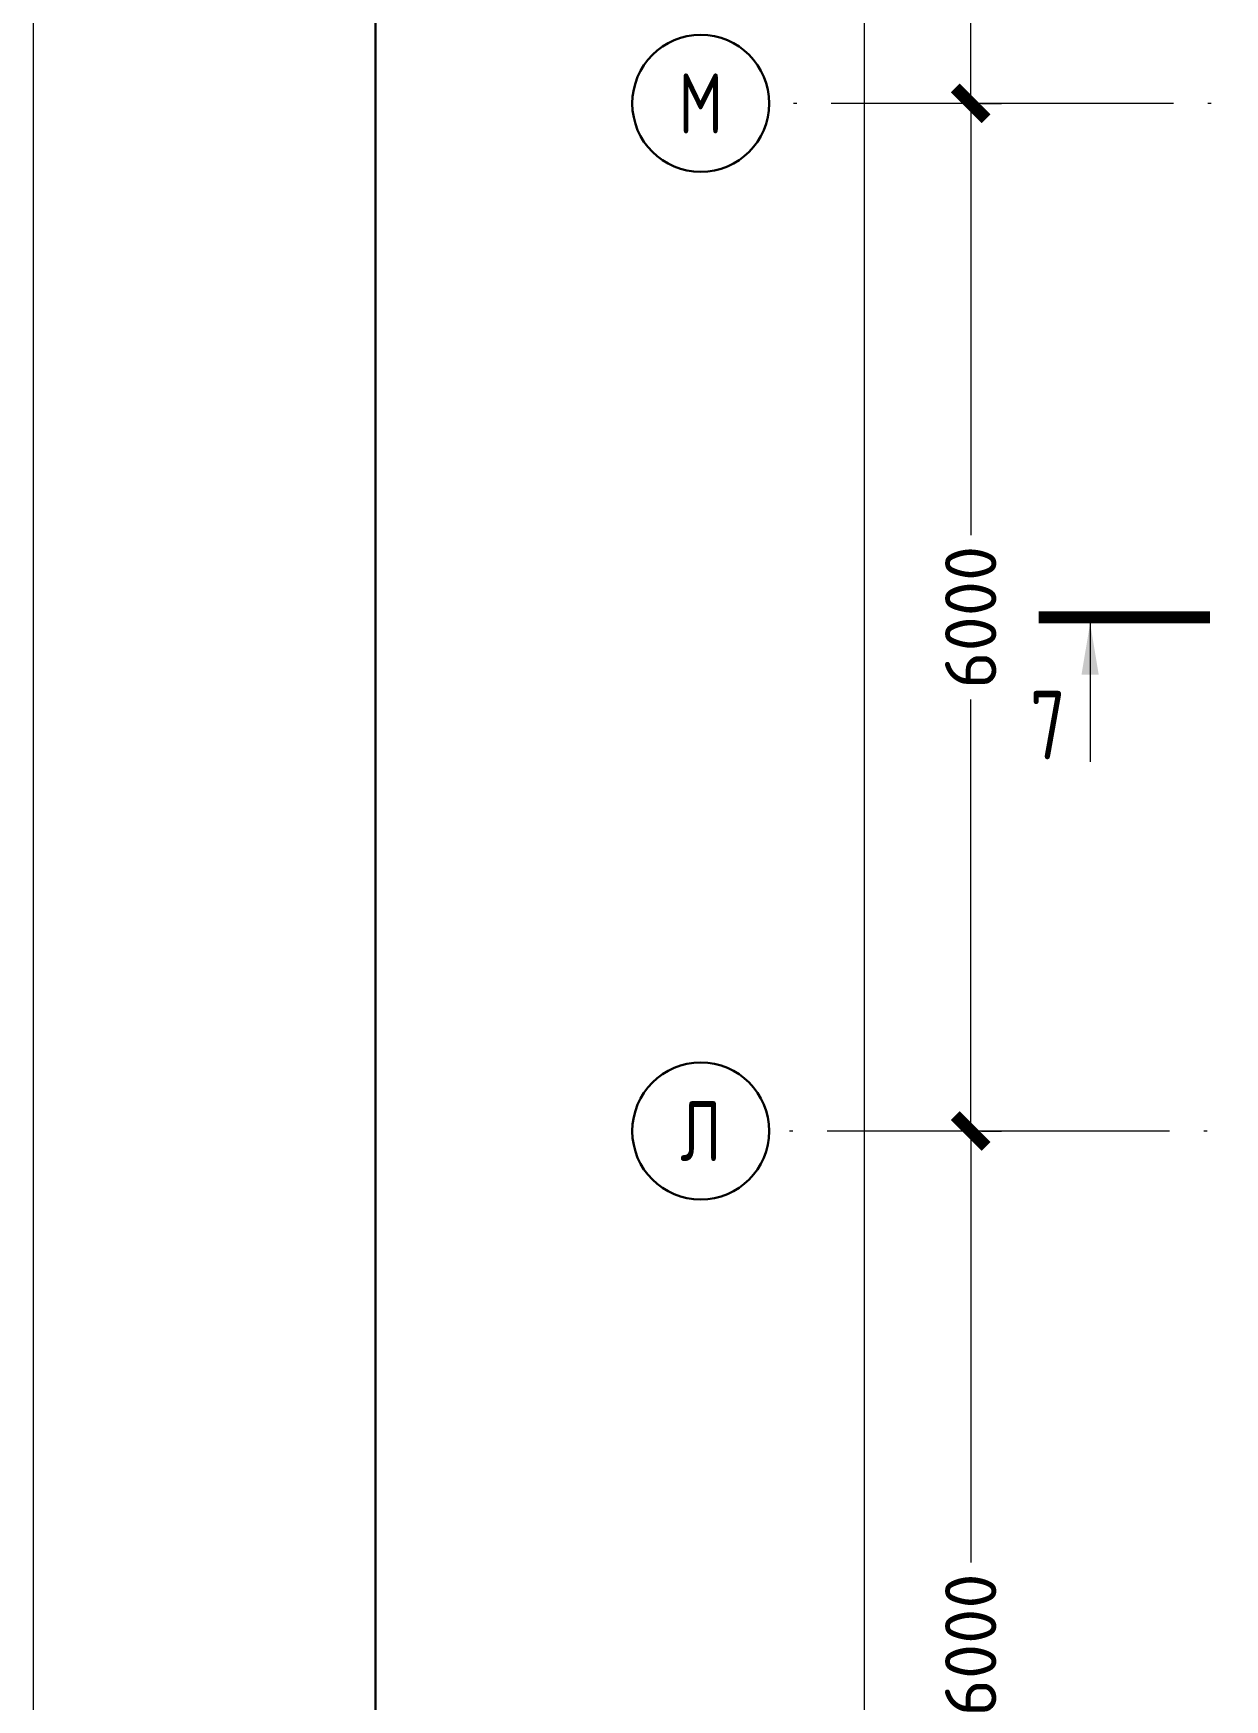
# Model space of a CAD drawing. Extents: x -965262 to 1142518, y -357520 to 71675.
# Drawn here: x 50768 to 57729, y -178472 to -168743 of the extents above; entities that cross this region are included whole.
import ezdxf

# ---------------------------------------------------------------- set-up
doc = ezdxf.new("R2010")
doc.units = 0
doc.header["$LTSCALE"] = 10
doc.linetypes.add('DOTE', pattern=[2.42, 2, -0.2, 0.02, -0.2])
doc.layers.get('0').update_dxf_attribs({"linetype": 'CONTINUOUS', "lineweight": 30})
doc.layers.get('Defpoints').update_dxf_attribs({"linetype": 'CONTINUOUS'})
doc.layers.add('DOTE', color=7, linetype='DOTE', lineweight=9)
doc.styles.add('GOST 2.304', font='isocpeur.ttf', dxfattribs={"width": 0.75, "height": 250})
doc.styles.get("Standard").update_dxf_attribs({"font": 'isocpeur.ttf', "height": 300})
doc.dimstyles.get("Standard").update_dxf_attribs({"dimscale": 100, "dimtxt": 300, "dimasz": 1.8, "dimexe": 1.8, "dimexo": 0.625, "dimgap": 0.9, "dimtad": 0, "dimdec": 0, "dimzin": 0, "dimdsep": 46, "dimtxsty": 'Standard', "dimblk": 'ARCHTICK', "dimcen": 0.9, "dimclrd": 256, "dimclre": 256, "dimclrt": 256, "dimadec": 0, "dimazin": 0, "dimtfac": 1, "dimtdec": 0, "dimtofl": 0, "dimtmove": 0, "dimatfit": 3, "dimfxl": 1, "dimtolj": 1, "dimtzin": 0, "dimlwd": 15, "dimlwe": 15, "dimarcsym": 0})

# ---------------------------------------------------------------- blocks, each defined once
blk = doc.blocks.new('_ArchTick')
at = {"color": 0, "linetype": 'ByBlock', "lineweight": 0, "const_width": 0.4}
blk.add_lwpolyline([(-0.5, -0.5), (0.5, 0.5)], dxfattribs=at)
blk = doc.blocks.new('*D1109')
at = {"lineweight": 15, "transparency": 16777216}
for p, q in [((56244.6, -175152.1), (56244.6, -177672.1)), ((56307.1, -175152.1), (56424.6, -175152.1)), ((56244.6, -181152.1), (56244.6, -178632.1)), ((56307.1, -181152.1), (56424.6, -181152.1))]:
    blk.add_line(p, q, dxfattribs=at)
at = {"layer": 'Defpoints', "color": 0, "lineweight": 15, "transparency": 16777216}
for p in [(56244.6, -175152.1), (56244.6, -175152.1), (56244.6, -181152.1, 1451.3)]:
    blk.add_point(p, dxfattribs=at)
at = {"lineweight": 15, "transparency": 16777216, "xscale": 180, "yscale": 180, "zscale": 180}
for p, rotation in [((56244.6, -175152.1), 90), ((56244.6, -181152.1), 270)]:
    blk.add_blockref('_ArchTick', p, dxfattribs=dict(at, rotation=rotation))
at = {"lineweight": 15, "transparency": 16777216, "insert": (56244.6, -178152.1), "char_height": 300, "attachment_point": 5, "rotation": 90}
blk.add_mtext('\\A1;6000', dxfattribs=at)
blk = doc.blocks.new('*D1110')
at = {"lineweight": 15, "transparency": 16777216}
for p, q in [((56244.6, -169152.1), (56244.6, -171672.1)), ((56307.1, -169152.1), (56424.6, -169152.1)), ((56244.6, -175152.1), (56244.6, -172632.1)), ((56307.1, -175152.1), (56424.6, -175152.1))]:
    blk.add_line(p, q, dxfattribs=at)
at = {"layer": 'Defpoints', "color": 0, "lineweight": 15, "transparency": 16777216}
for p in [(56244.6, -169152.1), (56244.6, -169152.1), (56244.6, -175152.1, 1451.3)]:
    blk.add_point(p, dxfattribs=at)
at = {"lineweight": 15, "transparency": 16777216, "xscale": 180, "yscale": 180, "zscale": 180}
for p, rotation in [((56244.6, -169152.1), 90), ((56244.6, -175152.1), 270)]:
    blk.add_blockref('_ArchTick', p, dxfattribs=dict(at, rotation=rotation))
at = {"lineweight": 15, "transparency": 16777216, "insert": (56244.6, -172152.1), "char_height": 300, "attachment_point": 5, "rotation": 90}
blk.add_mtext('\\A1;6000', dxfattribs=at)
blk = doc.blocks.new('*D1111')
at = {"lineweight": 15, "transparency": 16777216}
for p, q in [((56244.6, -163152.1), (56244.6, -165672.1)), ((56307.1, -163152.1), (56424.6, -163152.1)), ((56244.6, -169152.1), (56244.6, -166632.1)), ((56307.1, -169152.1), (56424.6, -169152.1))]:
    blk.add_line(p, q, dxfattribs=at)
at = {"layer": 'Defpoints', "color": 0, "lineweight": 15, "transparency": 16777216}
for p in [(56244.6, -163152.1), (56244.6, -163152.1), (56244.6, -169152.1, 1451.3)]:
    blk.add_point(p, dxfattribs=at)
at = {"lineweight": 15, "transparency": 16777216, "xscale": 180, "yscale": 180, "zscale": 180}
for p, rotation in [((56244.6, -163152.1), 90), ((56244.6, -169152.1), 270)]:
    blk.add_blockref('_ArchTick', p, dxfattribs=dict(at, rotation=rotation))
at = {"lineweight": 15, "transparency": 16777216, "insert": (56244.6, -166152.1), "char_height": 300, "attachment_point": 5, "rotation": 90}
blk.add_mtext('\\A1;6000', dxfattribs=at)
blk = doc.blocks.new('*D1113')
at = {"lineweight": 15, "transparency": 16777216}
for p, q in [((55559.3, -162152.1), (55441.8, -162152.1)), ((55621.8, -162152.1), (55621.8, -180067.1)), ((55621.8, -199152.1), (55621.8, -181237.1)), ((56294.3, -199152.1), (55441.8, -199152.1))]:
    blk.add_line(p, q, dxfattribs=at)
at = {"layer": 'Defpoints', "color": 0, "lineweight": 15, "transparency": 16777216}
for p in [(55621.8, -162152.1), (55621.8, -162152.1), (56356.8, -199152.1)]:
    blk.add_point(p, dxfattribs=at)
at = {"lineweight": 15, "transparency": 16777216, "xscale": 180, "yscale": 180, "zscale": 180}
for p, rotation in [((55621.8, -162152.1), 90), ((55621.8, -199152.1), 270)]:
    blk.add_blockref('_ArchTick', p, dxfattribs=dict(at, rotation=rotation))
at = {"lineweight": 15, "transparency": 16777216, "insert": (55621.8, -180652.1), "char_height": 300, "attachment_point": 5, "rotation": 90}
blk.add_mtext('\\A1;37000', dxfattribs=at)

msp = doc.modelspace()

# ---------------------------------------------------------------- linework, layer by layer
at = {"color": 5, "lineweight": 15, "ltscale": 100}
msp.add_line((56942.3, -172187.1, -4711.1), (56942.3, -172997.1, -4711.1), dxfattribs=at)
at = {"lineweight": 15, "elevation": -3259.8}
msp.add_lwpolyline([(169667.6, -240087.8), (169667.6, -155987.8), (50767.6, -155987.8), (50767.6, -240087.8)], close=True, dxfattribs=at)
at = {"elevation": -3259.8}
msp.add_lwpolyline([(169167.6, -239587.8), (169167.6, -156487.8), (52767.6, -156487.8), (52767.6, -239587.8)], close=True, dxfattribs=at)
at = {"color": 5, "lineweight": 15, "ltscale": 100, "const_width": 70, "elevation": -4711.1}
msp.add_lwpolyline([(56642.3, -172152.1), (57642.3, -172152.1)], dxfattribs=at)
at = {"color": 5, "lineweight": 15, "ltscale": 100}
msp.add_solid([(56942.3, -172187.1, -4711.1), (56892, -172487.6, -4711.1), (56992.6, -172487.6, -4711.1)], dxfattribs=at)
at = {"layer": 'DOTE', "color": 7, "ltscale": 100}
for p, q in [((54267.3, -169152.1, -4711.1), (54260.7, -169152.1, -4711.1)), ((108249.4, -169152.1, -4711.1), (55067.3, -169152.1, -4711.1)), ((54267.3, -175152.1, -4711.1), (54260.7, -175152.1, -4711.1)), ((108226.3, -175152.1, -4711.1), (55067.3, -175152.1, -4711.1))]:
    msp.add_line(p, q, dxfattribs=at)
at = {"layer": 'DOTE', "color": 7, "linetype": 'Continuous', "lineweight": 30}
for centre in [(54667.3, -169152.1, -4711.1), (54667.3, -175152.1, -4711.1)]:
    msp.add_circle(centre, 400, dxfattribs=at)

# ---------------------------------------------------------------- texts
at = {"color": 5, "lineweight": 15, "ltscale": 100, "style": 'GOST 2.304', "width": 0.75}
msp.add_text('7', height=400, dxfattribs=at).set_placement((56590.3, -172981.6, -4711.1))
at = {"layer": 'DOTE', "color": 7, "linetype": 'Continuous', "lineweight": 30, "ltscale": 100, "char_height": 350, "width": 800, "attachment_point": 5, "style": 'GOST 2.304'}
for s, insert in [('М', (54667.3, -169152.1, -4711.1)), ('Л', (54667.3, -175152.1, -4711.1))]:
    msp.add_mtext(s, dxfattribs=dict(at, insert=insert))

# ---------------------------------------------------------------- dimensions: what is measured, and where the dimension line sits
at = {"color": 7, "lineweight": 15}
for base, p1, p2, picture, middle in [((55621.8, -162152.1, -3259.8), (56356.8, -199152.1, -3259.8), (55621.8, -162152.1, -3259.8), '*D1113', (55621.8, -180652.1, -3259.8)), ((56244.6, -163152.1, -4711.1), (56244.6, -169152.1, -3259.8), (56244.6, -163152.1, -4711.1), '*D1111', (56244.6, -166152.1, -4711.1)), ((56244.6, -169152.1, -4711.1), (56244.6, -175152.1, -3259.8), (56244.6, -169152.1, -4711.1), '*D1110', (56244.6, -172152.1, -4711.1)), ((56244.6, -175152.1, -4711.1), (56244.6, -181152.1, -3259.8), (56244.6, -175152.1, -4711.1), '*D1109', (56244.6, -178152.1, -4711.1))]:
    dim = msp.add_linear_dim(base=base, p1=p1, p2=p2, angle=90, dimstyle='Standard', dxfattribs=at)
    dim.commit()
    dim.dimension.update_dxf_attribs({"geometry": picture, "text_midpoint": middle})

doc.saveas('drawing.dxf')
